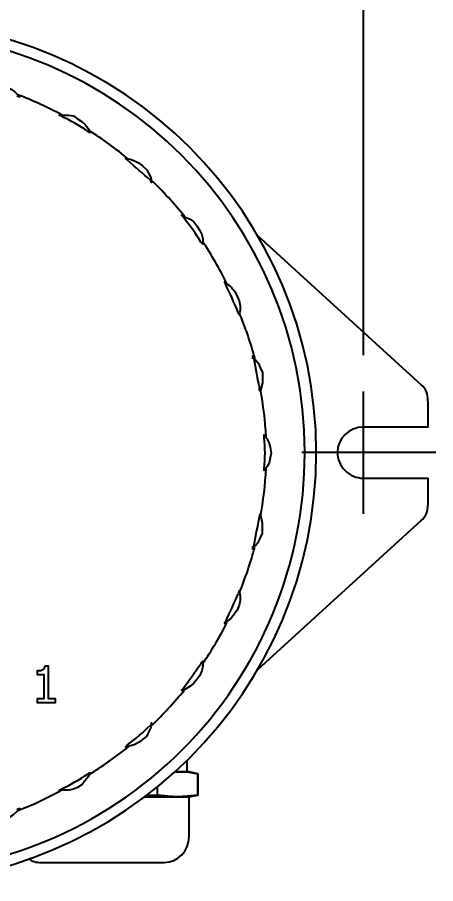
# Model space of a CAD drawing. Header units: millimetres. Extents: x 0 to 8410, y 0 to 5940.
# Drawn here: x 4306.1 to 4421.6, y 1801.3 to 2040.5 of the extents above; entities that cross this region are included whole.
import ezdxf

# ---------------------------------------------------------------- set-up
doc = ezdxf.new("R2010")
doc.units = ezdxf.units.MM
doc.header["$LTSCALE"] = 5
doc.header["$PDMODE"] = 35
doc.header["$PDSIZE"] = 10
for name, color, linetype in [('DP_TUBOS', 7, 'Continuous'), ('EL2', 7, 'Continuous'), ('EL3', 3, 'Continuous')]:
    doc.layers.add(name, color=color, linetype=linetype)
doc.styles.add('ROMANS', font='ROMANS.SHX')
doc.dimstyles.new('SEG-S-01', dxfattribs={"dimscale": 10, "dimtxt": 2.5, "dimasz": 2.5, "dimexe": 1, "dimexo": 1, "dimtad": 1, "dimdec": 0, "dimtxsty": 'ROMANS', "dimcen": 2.5, "dimclrd": 7, "dimclre": 7, "dimclrt": 3, "dimadec": 0, "dimazin": 0, "dimtfac": 1, "dimtdec": 0, "dimtmove": 0, "dimatfit": 3, "dimfxl": 1.25, "dimarcsym": 0})

# ---------------------------------------------------------------- blocks, each defined once
blk = doc.blocks.new('*D108')
at = {"layer": 'Defpoints', "color": 0, "transparency": 16777216}
for p in [(4401.69, 2126.73), (4137.6, 1937.2), (4401.69, 1937.2)]:
    blk.add_point(p, dxfattribs=at)
at = {"layer": 'DP_TUBOS', "color": 7, "lineweight": -2, "transparency": 16777216}
for p, q in [((4137.6, 1947.2), (4137.6, 2136.73)), ((4401.69, 1947.2), (4401.69, 2136.73)), ((4162.6, 2126.73), (4376.69, 2126.73))]:
    blk.add_line(p, q, dxfattribs=at)
at = {"layer": 'DP_TUBOS', "color": 7, "transparency": 16777216}
for points in [[(4162.6, 2130.89), (4162.6, 2122.56), (4137.6, 2126.73)], [(4376.69, 2130.89), (4376.69, 2122.56), (4401.69, 2126.73)]]:
    blk.add_solid(points, dxfattribs=at)
at = {"layer": 'DP_TUBOS', "color": 3, "transparency": 16777216, "insert": (4269.64, 2145.48), "char_height": 25, "attachment_point": 5, "style": 'ROMANS'}
blk.add_mtext('264', dxfattribs=at)

msp = doc.modelspace()

# ---------------------------------------------------------------- linework, layer by layer
at = {"layer": 'EL2'}
for points in [[(4401.69, 1903.43), (4401.69, 1937.2)], [(4384.67, 1920.45), (4421.64, 1920.45)]]:
    msp.add_lwpolyline(points, dxfattribs=at)
msp.add_lwpolyline([(4313.66, 1861.4), (4313.39, 1860.61), (4313.13, 1860.34), (4312.6, 1860.07), (4311.53, 1860.07), (4311.53, 1859.01), (4313.39, 1859.01), (4313.39, 1852.36), (4311.53, 1852.36), (4311.53, 1851.3), (4316.59, 1851.3), (4316.59, 1852.36), (4314.72, 1852.36), (4314.72, 1861.4)], close=True, dxfattribs=at)
at = {"layer": 'EL3'}
for points in [[(4388.66, 1920.45, 0.413966), (4269.51, 2039.33, 0.413966), (4150.36, 1920.45, 0.414342), (4269.51, 1801.3, 0.413966), (4388.66, 1920.18)], [(4385.47, 1920.45, 0.413704), (4269.51, 2036.4, 0.413704), (4153.55, 1920.45, 0.414948), (4269.51, 1804.22, 0.414564), (4385.47, 1920.18)], [(4374.3, 1915.93, 0.046901), (4374.3, 1924.44), (4374.3, 1925.23), (4375.1, 1924.17), (4375.63, 1922.84), (4375.89, 1921.78), (4376.16, 1920.18), (4375.89, 1918.85), (4375.63, 1917.52), (4375.1, 1916.46), (4374.3, 1915.39), (4374.3, 1916.19)], [(4394.51, 1920.45, 0.416667), (4401.69, 1913.27), (4419.51, 1913.27), (4419.51, 1905.82)]]:
    msp.add_lwpolyline(points, format="xyb", dxfattribs=at)
for points in [[(4297.97, 2021.24), (4297.44, 2021.51), (4297.17, 2021.51), (4297.44, 2021.51), (4298.77, 2021.78), (4300.1, 2022.04), (4301.43, 2021.78), (4302.76, 2021.51), (4304.35, 2020.71), (4305.42, 2019.91), (4306.48, 2018.85), (4306.74, 2018.58), (4306.48, 2018.58), (4305.95, 2018.85)], [(4336.53, 2001.03), (4336.27, 2001.3), (4336, 2001.56), (4337.33, 2001.3), (4338.66, 2000.77), (4339.72, 2000.23), (4340.79, 1999.44), (4341.85, 1998.37), (4342.38, 1997.31), (4342.92, 1996.24), (4343.18, 1994.91), (4342.92, 1995.45)], [(4351.96, 1985.34), (4351.69, 1985.61), (4351.43, 1985.87), (4352.49, 1985.34), (4353.82, 1984.81), (4354.88, 1984.01), (4355.68, 1982.95), (4356.48, 1981.62), (4357.01, 1980.55), (4357.28, 1979.22), (4357.28, 1977.89), (4357.01, 1978.16), (4356.74, 1978.43)], [(4372.44, 1980.29), (4417.65, 1939.06)], [(4363.66, 1966.72), (4363.39, 1967.26), (4363.39, 1967.52), (4364.19, 1966.72), (4365.26, 1965.93), (4366.05, 1964.86), (4366.85, 1963.53), (4367.38, 1962.2), (4367.65, 1960.87), (4367.65, 1959.54), (4367.38, 1958.48), (4367.12, 1959.01)], [(4371.11, 1946.24), (4371.11, 1947.04), (4371.9, 1945.98), (4372.7, 1944.91), (4373.23, 1943.58), (4373.77, 1942.52), (4373.77, 1941.19), (4373.77, 1939.6), (4373.5, 1938.53), (4373.23, 1937.2), (4372.97, 1937.47), (4372.97, 1938)], [(4419.51, 1934.54), (4419.51, 1927.36), (4401.69, 1927.36)], [(4371.11, 1893.85), (4371.9, 1894.65), (4372.7, 1895.71), (4373.23, 1896.78), (4373.77, 1898.11), (4373.77, 1899.44), (4373.77, 1900.77), (4373.5, 1902.1), (4373.23, 1903.43), (4372.97, 1903.16), (4372.97, 1902.63)], [(4417.65, 1901.56), (4372.44, 1860.34)], [(4371.11, 1893.58), (4371.11, 1894.38)], [(4367.12, 1881.62), (4367.38, 1881.88), (4367.38, 1882.15), (4367.65, 1880.82), (4367.65, 1879.49), (4367.38, 1878.16), (4366.85, 1876.83), (4366.05, 1875.77), (4365.26, 1874.7), (4364.19, 1873.9), (4363.39, 1873.11), (4363.39, 1873.37), (4363.66, 1873.64)], [(4356.74, 1861.94), (4357.01, 1862.47), (4357.28, 1862.73), (4357.28, 1861.4), (4357.01, 1860.07), (4356.48, 1858.74), (4355.68, 1857.68), (4354.88, 1856.62), (4353.82, 1855.82), (4352.49, 1855.02), (4351.43, 1854.76), (4351.69, 1854.76), (4351.96, 1855.29)], [(4353.02, 1832.15), (4353.02, 1835.34)], [(4325.63, 1831.62), (4325.89, 1831.88), (4326.16, 1831.88), (4325.63, 1830.82), (4324.83, 1829.76), (4324.03, 1828.69), (4322.7, 1827.89), (4321.64, 1827.36), (4320.31, 1827.1), (4318.98, 1827.1), (4317.65, 1827.1), (4317.92, 1827.1), (4318.18, 1827.36)], [(4355.95, 1831.62), (4355.95, 1831.62)], [(4353.55, 1814.33), (4353.55, 1825.23), (4355.95, 1825.77), (4353.02, 1825.5), (4350.36, 1825.23), (4347.7, 1825.5), (4344.78, 1825.77), (4344.78, 1828.16)], [(4341.05, 1825.23), (4353.55, 1825.23)], [(4342.12, 1825.77), (4344.78, 1825.77)], [(4355.95, 1825.77), (4355.95, 1825.77)], [(4305.95, 1821.78), (4306.48, 1822.04), (4306.74, 1822.04), (4305.95, 1821.24), (4304.88, 1820.18), (4303.55, 1819.38), (4302.49, 1818.85), (4301.16, 1818.58), (4299.83, 1818.58), (4298.5, 1818.58), (4297.17, 1819.12), (4297.44, 1819.12), (4297.97, 1819.38)], [(4312.6, 1807.15), (4346.64, 1807.15)]]:
    msp.add_lwpolyline(points, dxfattribs=at)
for points in [[(4318.18, 2013.27), (4317.92, 2013.53), (4317.65, 2013.53), (4320.31, 2013.53), (4321.64, 2013.27), (4322.7, 2012.47), (4324.03, 2011.67), (4324.83, 2010.87), (4325.63, 2009.81), (4326.16, 2008.74), (4325.89, 2008.74), (4325.63, 2009.01, 0.031733)], [(4342.92, 1845.18), (4343.18, 1845.45), (4343.18, 1845.71), (4342.92, 1844.38), (4342.38, 1843.32), (4341.85, 1841.99), (4340.79, 1841.19), (4339.72, 1840.39), (4338.39, 1839.6), (4337.33, 1839.33), (4336, 1839.06), (4336.27, 1839.06), (4336.53, 1839.6, 0.035432)]]:
    msp.add_lwpolyline(points, format="xyb", close=True, dxfattribs=at)
msp.add_lwpolyline([(4350.36, 1832.15), (4349.56, 1832.15), (4353.02, 1832.15), (4355.95, 1831.62), (4355.95, 1825.77), (4355.95, 1831.62), (4353.55, 1832.15)], close=True, dxfattribs=at)
for centre, radius, start, end in [((4270.25, 1924.15), 101.55, 61.6656, 69.2589), ((4270.12, 1921.62), 103.9, 50.0786, 57.535), ((4828.58, 2030.46), 464.9, 190.4366, 191.4716), ((4266.11, 1918), 108.93, 3.526, 10.4361), ((4261.72, 1922.75), 113.32, 349.7692, 356.5452), ((3915.76, 1986.84), 464.9, 348.5284, 349.5634), ((4231.1, 1956.98), 158.5, 315.0032, 319.8358), ((4238.76, 1966.1), 160.47, 302.8873, 307.6575), ((4288.41, 1888.1), 67.64, 296.1098, 303.38), ((4277.48, 1898.7), 82.36, 290.418, 299.6158)]:
    msp.add_arc(centre, radius, start, end, dxfattribs=at)
for points in [[(4342.92, 1995.45), (4340.79, 1997.31), (4338.66, 1999.17), (4336.53, 2001.03)], [(4352.22, 1985.61), (4349.3, 1989.06), (4346.37, 1992.52), (4343.18, 1995.45)], [(4356.74, 1978.43), (4355.42, 1980.82), (4353.55, 1983.21), (4351.96, 1985.34)], [(4363.93, 1966.99), (4362.06, 1970.98), (4359.67, 1974.97), (4357.28, 1978.69)], [(4367.12, 1959.01), (4366.05, 1961.67), (4364.72, 1964.33), (4363.66, 1966.72)], [(4371.64, 1946.51), (4370.57, 1950.77), (4368.98, 1955.02), (4367.38, 1959.01)], [(4419.51, 1934.54), (4419.51, 1936.4), (4418.98, 1938), (4417.65, 1939.06)], [(4401.69, 1927.36), (4397.7, 1927.36), (4394.51, 1924.17), (4394.51, 1920.45)], [(4417.65, 1901.56), (4418.98, 1902.63), (4419.51, 1904.22), (4419.51, 1905.82)], [(4367.38, 1881.35), (4368.98, 1885.61), (4370.57, 1889.86), (4371.64, 1894.12)], [(4363.66, 1873.64), (4364.72, 1876.3), (4366.05, 1878.69), (4367.12, 1881.35)], [(4357.28, 1861.94), (4359.67, 1865.66), (4362.06, 1869.38), (4363.93, 1873.37)], [(4351.96, 1855.29), (4353.55, 1857.41), (4355.15, 1859.81), (4356.74, 1861.94)], [(4346.64, 1807.15), (4350.36, 1807.15), (4353.55, 1810.34), (4353.55, 1814.33)], [(4309.14, 1808.21), (4310.2, 1807.41), (4311.27, 1807.15), (4312.6, 1807.15)]]:
    msp.add_open_spline(points, degree=3, dxfattribs=at)

# ---------------------------------------------------------------- dimensions: what is measured, and where the dimension line sits
at = {"layer": 'DP_TUBOS'}
dim = msp.add_linear_dim(base=(4401.69, 2126.73), p1=(4137.6, 1937.2), p2=(4401.69, 1937.2), dimstyle='SEG-S-01', dxfattribs=at)
dim.commit()
dim.dimension.update_dxf_attribs({"geometry": '*D108', "text_midpoint": (4269.64, 2145.48)})

doc.saveas('drawing.dxf')
